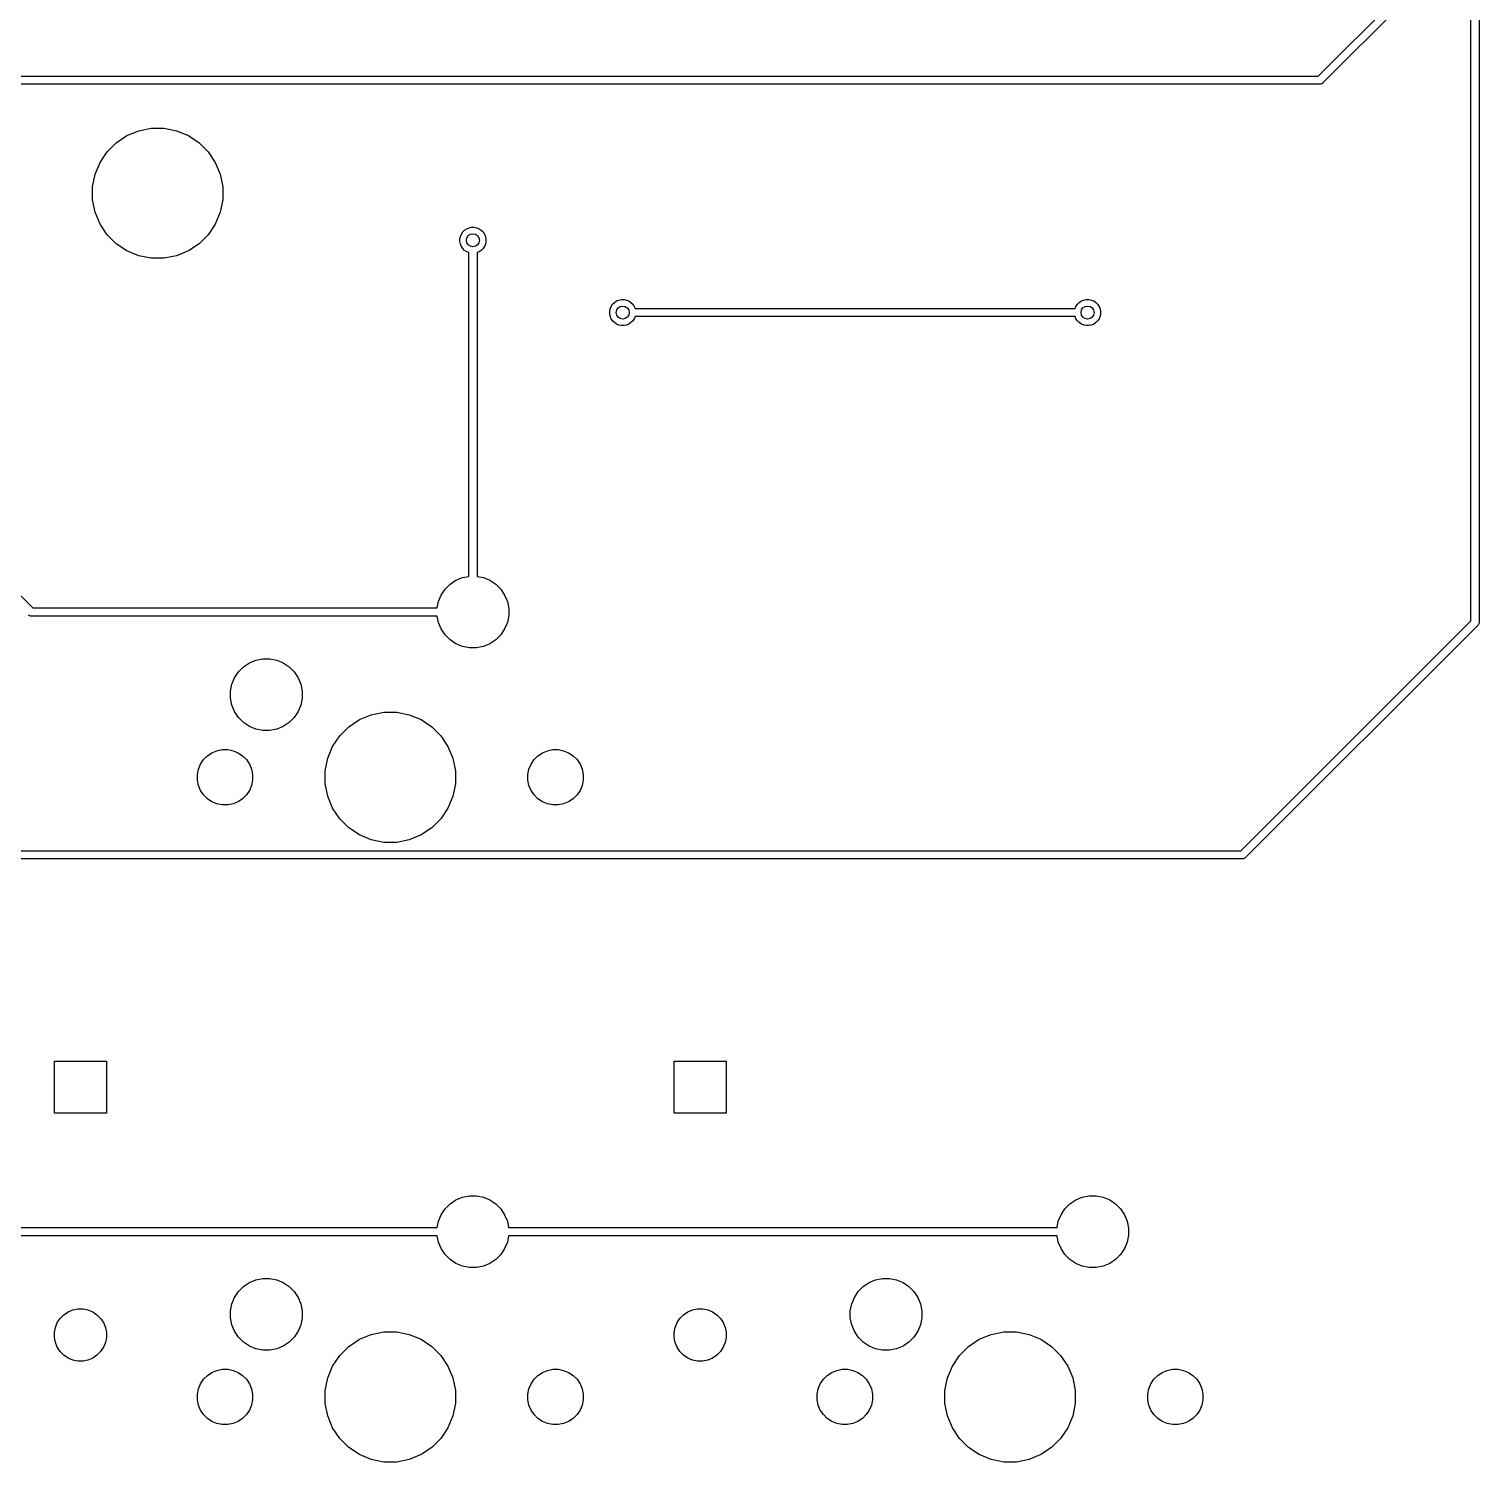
# Model space of a CAD drawing. Extents: x 0.4 to 33.6, y -21.6 to -0.4.
# Drawn here: x 11.469 to 13.224, y -5.516 to -3.782 of the extents above; entities that cross this region are included whole.
import ezdxf

# ---------------------------------------------------------------- set-up
doc = ezdxf.new("R2010")
doc.units = 0
doc.header["$MEASUREMENT"] = 0
doc.layers.add('BLACK', color=7, linetype='CONTINUOUS')

msp = doc.modelspace()

# ---------------------------------------------------------------- linework, layer by layer
at = {"layer": 'BLACK', "linetype": 'CONTINUOUS'}
for p, q in [((13.2138, -4.49796), (13.2138, -3.37704)), ((13.2237, -3.37524), (13.2237, -4.49976)), ((13.0292, -3.83883), (13.1201, -3.74796)), ((13.1283, -3.75365), (13.0349, -3.84706)), ((8.06274, -3.83883), (13.0292, -3.83883)), ((13.031, -3.84867), (8.06454, -3.84867)), ((13.0312, -3.84869), (13.031, -3.84867)), ((13.0315, -3.84867), (13.0312, -3.84869)), ((13.0322, -3.8486), (13.0315, -3.84867)), ((13.0315, -3.84867), (13.0315, -3.84867)), ((13.0331, -3.84832), (13.0322, -3.8486)), ((13.034, -3.84786), (13.0331, -3.84832)), ((13.0347, -3.84725), (13.034, -3.84786)), ((13.0349, -3.84706), (13.0347, -3.84725)), ((11.5746, -3.9195), (11.5875, -3.91088)), ((11.5875, -3.91088), (11.6018, -3.90495)), ((11.6018, -3.90495), (11.617, -3.90192)), ((11.617, -3.90192), (11.6325, -3.90192)), ((11.6325, -3.90192), (11.6477, -3.90495)), ((11.6477, -3.90495), (11.6621, -3.91088)), ((11.6621, -3.91088), (11.6749, -3.9195)), ((11.5636, -3.93047), (11.5746, -3.9195)), ((11.6749, -3.9195), (11.6859, -3.93047)), ((11.549, -3.95769), (11.555, -3.94336)), ((11.555, -3.94336), (11.5636, -3.93047)), ((11.6859, -3.93047), (11.6945, -3.94336)), ((11.6945, -3.94336), (11.7005, -3.95769)), ((11.546, -3.9729), (11.549, -3.95769)), ((11.7005, -3.95769), (11.7035, -3.9729)), ((11.546, -3.98841), (11.546, -3.9729)), ((11.7035, -3.9729), (11.7035, -3.98841)), ((11.549, -4.00363), (11.546, -3.98841)), ((11.7035, -3.98841), (11.7005, -4.00363)), ((11.555, -4.01796), (11.549, -4.00363)), ((11.5636, -4.03085), (11.555, -4.01796)), ((11.6945, -4.01796), (11.6859, -4.03085)), ((11.7005, -4.00363), (11.6945, -4.01796)), ((11.5746, -4.04182), (11.5636, -4.03085)), ((11.6859, -4.03085), (11.6749, -4.04182)), ((11.9905, -4.03595), (11.9911, -4.03291)), ((11.9911, -4.03291), (11.9923, -4.03004)), ((11.9923, -4.03004), (11.994, -4.02746)), ((11.994, -4.02746), (11.9962, -4.02527)), ((11.9962, -4.02527), (11.9988, -4.02354)), ((11.9988, -4.02354), (12.0017, -4.02236)), ((12.0017, -4.02236), (12.0047, -4.02175)), ((12.0047, -4.02175), (12.0078, -4.02175)), ((12.0078, -4.02175), (12.0108, -4.02236)), ((12.0108, -4.02236), (12.0137, -4.02354)), ((12.0137, -4.02354), (12.0163, -4.02527)), ((12.0163, -4.02527), (12.0185, -4.02746)), ((12.0185, -4.02746), (12.0202, -4.03004)), ((12.0202, -4.03004), (12.0214, -4.03291)), ((12.0214, -4.03291), (12.022, -4.03595)), ((11.5875, -4.05044), (11.5746, -4.04182)), ((11.6018, -4.05637), (11.5875, -4.05044)), ((11.6621, -4.05044), (11.6477, -4.05637)), ((11.6749, -4.04182), (11.6621, -4.05044)), ((11.9905, -4.03905), (11.9905, -4.03595)), ((11.9911, -4.04209), (11.9905, -4.03905)), ((11.9923, -4.04496), (11.9911, -4.04209)), ((11.994, -4.04754), (11.9923, -4.04496)), ((11.9962, -4.04973), (11.994, -4.04754)), ((11.9988, -4.05146), (11.9962, -4.04973)), ((12.0013, -4.05251), (11.9988, -4.05146)), ((12.0013, -4.44432), (12.0013, -4.05251)), ((12.0137, -4.05146), (12.0112, -4.05251)), ((12.0112, -4.05251), (12.0112, -4.44432)), ((12.0163, -4.04973), (12.0137, -4.05146)), ((12.0185, -4.04754), (12.0163, -4.04973)), ((12.0202, -4.04496), (12.0185, -4.04754)), ((12.0214, -4.04209), (12.0202, -4.04496)), ((12.022, -4.03905), (12.0214, -4.04209)), ((12.022, -4.03595), (12.022, -4.03905)), ((11.617, -4.0594), (11.6018, -4.05637)), ((11.6325, -4.0594), (11.617, -4.0594)), ((11.6477, -4.05637), (11.6325, -4.0594)), ((12.1718, -4.12345), (12.1724, -4.12041)), ((12.1724, -4.12041), (12.1735, -4.11754)), ((12.1735, -4.11754), (12.1753, -4.11496)), ((12.1753, -4.11496), (12.1775, -4.11277)), ((12.1775, -4.11277), (12.18, -4.11104)), ((12.18, -4.11104), (12.1829, -4.10986)), ((12.1829, -4.10986), (12.1859, -4.10925)), ((12.1859, -4.10925), (12.1891, -4.10925)), ((12.1891, -4.10925), (12.1921, -4.10986)), ((12.1921, -4.10986), (12.195, -4.11104)), ((12.195, -4.11104), (12.1975, -4.11277)), ((12.1975, -4.11277), (12.1997, -4.11496)), ((12.1997, -4.11496), (12.2015, -4.11754)), ((12.2015, -4.11754), (12.2025, -4.12008)), ((12.2025, -4.12008), (12.735, -4.12008)), ((12.735, -4.12008), (12.736, -4.11754)), ((12.736, -4.11754), (12.7378, -4.11496)), ((12.7378, -4.11496), (12.74, -4.11277)), ((12.74, -4.11277), (12.7425, -4.11104)), ((12.7425, -4.11104), (12.7454, -4.10986)), ((12.7454, -4.10986), (12.7484, -4.10925)), ((12.7484, -4.10925), (12.7516, -4.10925)), ((12.7516, -4.10925), (12.7546, -4.10986)), ((12.7546, -4.10986), (12.7575, -4.11104)), ((12.7575, -4.11104), (12.76, -4.11277)), ((12.76, -4.11277), (12.7622, -4.11496)), ((12.7622, -4.11496), (12.764, -4.11754)), ((12.764, -4.11754), (12.7651, -4.12041)), ((12.7651, -4.12041), (12.7657, -4.12345)), ((12.1718, -4.12655), (12.1718, -4.12345)), ((12.1724, -4.12959), (12.1718, -4.12655)), ((12.1735, -4.13246), (12.1724, -4.12959)), ((12.1753, -4.13504), (12.1735, -4.13246)), ((12.1775, -4.13723), (12.1753, -4.13504)), ((12.18, -4.13896), (12.1775, -4.13723)), ((12.1829, -4.14014), (12.18, -4.13896)), ((12.1859, -4.14075), (12.1829, -4.14014)), ((12.1891, -4.14075), (12.1859, -4.14075)), ((12.1921, -4.14014), (12.1891, -4.14075)), ((12.195, -4.13896), (12.1921, -4.14014)), ((12.1975, -4.13723), (12.195, -4.13896)), ((12.1997, -4.13504), (12.1975, -4.13723)), ((12.2015, -4.13246), (12.1997, -4.13504)), ((12.2025, -4.12992), (12.2015, -4.13246)), ((12.735, -4.12992), (12.2025, -4.12992)), ((12.736, -4.13246), (12.735, -4.12992)), ((12.7378, -4.13504), (12.736, -4.13246)), ((12.74, -4.13723), (12.7378, -4.13504)), ((12.7425, -4.13896), (12.74, -4.13723)), ((12.7454, -4.14014), (12.7425, -4.13896)), ((12.7484, -4.14075), (12.7454, -4.14014)), ((12.7516, -4.14075), (12.7484, -4.14075)), ((12.7546, -4.14014), (12.7516, -4.14075)), ((12.7575, -4.13896), (12.7546, -4.14014)), ((12.76, -4.13723), (12.7575, -4.13896)), ((12.7622, -4.13504), (12.76, -4.13723)), ((12.764, -4.13246), (12.7622, -4.13504)), ((12.7651, -4.12959), (12.764, -4.13246)), ((12.7657, -4.12655), (12.7651, -4.12959)), ((12.7657, -4.12345), (12.7657, -4.12655)), ((11.1942, -4.20294), (11.4738, -4.48258)), ((11.9726, -4.45989), (11.9786, -4.45386)), ((11.9786, -4.45386), (11.9857, -4.44912)), ((11.9857, -4.44912), (11.9936, -4.44586)), ((11.9936, -4.44586), (12.0013, -4.44432)), ((12.0112, -4.44432), (12.0189, -4.44586)), ((12.0189, -4.44586), (12.0268, -4.44912)), ((12.0268, -4.44912), (12.0339, -4.45386)), ((12.0339, -4.45386), (12.0399, -4.45989)), ((11.9646, -4.47487), (11.9679, -4.46699)), ((11.9679, -4.46699), (11.9726, -4.45989)), ((12.0399, -4.45989), (12.0446, -4.46699)), ((12.0446, -4.46699), (12.0479, -4.47487)), ((11.4691, -4.49161), (11.4685, -4.49115)), ((11.4699, -4.49207), (11.4691, -4.49161)), ((11.4738, -4.48258), (11.9631, -4.48258)), ((11.9631, -4.48258), (11.9646, -4.47487)), ((12.0479, -4.47487), (12.0496, -4.48323)), ((12.0496, -4.49177), (12.0479, -4.50013)), ((12.0496, -4.48323), (12.0496, -4.49177)), ((11.4708, -4.49235), (11.4699, -4.49207)), ((11.4716, -4.49242), (11.4708, -4.49235)), ((11.4718, -4.49245), (11.4716, -4.49242)), ((11.4716, -4.49242), (11.4716, -4.49242)), ((11.472, -4.49242), (11.4718, -4.49245)), ((11.9631, -4.49242), (11.472, -4.49242)), ((11.9646, -4.50013), (11.9631, -4.49242)), ((11.9679, -4.50801), (11.9646, -4.50013)), ((11.9726, -4.51511), (11.9679, -4.50801)), ((12.0446, -4.50801), (12.0399, -4.51511)), ((12.0479, -4.50013), (12.0446, -4.50801)), ((12.9355, -4.77633), (13.2138, -4.49796)), ((13.2221, -4.50365), (12.9412, -4.78456)), ((13.2222, -4.5035), (13.2221, -4.50365)), ((13.2224, -4.50331), (13.2222, -4.5035)), ((13.2229, -4.50275), (13.2224, -4.50331)), ((13.2224, -4.50331), (13.2224, -4.50331)), ((13.2233, -4.50189), (13.2229, -4.50275)), ((13.2236, -4.50096), (13.2233, -4.50189)), ((13.2233, -4.50189), (13.2233, -4.50189)), ((13.2237, -4.50024), (13.2236, -4.50096)), ((13.2237, -4.49976), (13.2237, -4.5)), ((13.2237, -4.5), (13.2237, -4.50024)), ((13.2237, -4.50024), (13.2237, -4.50024)), ((11.9786, -4.52114), (11.9726, -4.51511)), ((11.9857, -4.52588), (11.9786, -4.52114)), ((11.9936, -4.52914), (11.9857, -4.52588)), ((12.0268, -4.52588), (12.0189, -4.52914)), ((12.0339, -4.52114), (12.0268, -4.52588)), ((12.0399, -4.51511), (12.0339, -4.52114)), ((11.7436, -4.54586), (11.752, -4.54419)), ((11.752, -4.54419), (11.7605, -4.54419)), ((11.7605, -4.54419), (11.7689, -4.54586)), ((12.002, -4.53081), (11.9936, -4.52914)), ((12.0105, -4.53081), (12.002, -4.53081)), ((12.0189, -4.52914), (12.0105, -4.53081)), ((11.7179, -4.56699), (11.7226, -4.55989)), ((11.7226, -4.55989), (11.7286, -4.55386)), ((11.7286, -4.55386), (11.7357, -4.54912)), ((11.7357, -4.54912), (11.7436, -4.54586)), ((11.7689, -4.54586), (11.7768, -4.54912)), ((11.7768, -4.54912), (11.7839, -4.55386)), ((11.7839, -4.55386), (11.7899, -4.55989)), ((11.7899, -4.55989), (11.7946, -4.56699)), ((11.7129, -4.58323), (11.7146, -4.57487)), ((11.7146, -4.57487), (11.7179, -4.56699)), ((11.7946, -4.56699), (11.7979, -4.57487)), ((11.7979, -4.57487), (11.7996, -4.58323)), ((11.7129, -4.59177), (11.7129, -4.58323)), ((11.7146, -4.60013), (11.7129, -4.59177)), ((11.7996, -4.59177), (11.7979, -4.60013)), ((11.7996, -4.58323), (11.7996, -4.59177)), ((11.7179, -4.60801), (11.7146, -4.60013)), ((11.7226, -4.61511), (11.7179, -4.60801)), ((11.7946, -4.60801), (11.7899, -4.61511)), ((11.7979, -4.60013), (11.7946, -4.60801)), ((11.869, -4.61772), (11.8833, -4.61179)), ((11.8833, -4.61179), (11.8985, -4.60876)), ((11.8985, -4.60876), (11.914, -4.60876)), ((11.914, -4.60876), (11.9292, -4.61179)), ((11.9292, -4.61179), (11.9435, -4.61772)), ((11.7286, -4.62114), (11.7226, -4.61511)), ((11.7357, -4.62588), (11.7286, -4.62114)), ((11.7436, -4.62914), (11.7357, -4.62588)), ((11.752, -4.63081), (11.7436, -4.62914)), ((11.7605, -4.63081), (11.752, -4.63081)), ((11.7689, -4.62914), (11.7605, -4.63081)), ((11.7768, -4.62588), (11.7689, -4.62914)), ((11.7839, -4.62114), (11.7768, -4.62588)), ((11.7899, -4.61511), (11.7839, -4.62114)), ((11.8451, -4.63731), (11.8561, -4.62634)), ((11.8561, -4.62634), (11.869, -4.61772)), ((11.9435, -4.61772), (11.9564, -4.62634)), ((11.9564, -4.62634), (11.9674, -4.63731)), ((11.8365, -4.6502), (11.8451, -4.63731)), ((11.9674, -4.63731), (11.976, -4.6502)), ((11.6766, -4.67165), (11.6803, -4.66617)), ((11.6803, -4.66617), (11.6849, -4.66151)), ((11.6849, -4.66151), (11.6904, -4.65784)), ((11.6904, -4.65784), (11.6965, -4.65532)), ((11.6965, -4.65532), (11.703, -4.65404)), ((11.703, -4.65404), (11.7095, -4.65404)), ((11.7095, -4.65404), (11.716, -4.65532)), ((11.716, -4.65532), (11.7221, -4.65784)), ((11.7221, -4.65784), (11.7276, -4.66151)), ((11.7276, -4.66151), (11.7322, -4.66617)), ((11.7322, -4.66617), (11.7359, -4.67165)), ((11.8275, -4.67974), (11.8305, -4.66453)), ((11.8305, -4.66453), (11.8365, -4.6502)), ((11.976, -4.6502), (11.982, -4.66453)), ((11.982, -4.66453), (11.985, -4.67974)), ((12.0766, -4.67165), (12.0803, -4.66617)), ((12.0803, -4.66617), (12.0849, -4.66151)), ((12.0849, -4.66151), (12.0904, -4.65784)), ((12.0904, -4.65784), (12.0965, -4.65532)), ((12.0965, -4.65532), (12.103, -4.65404)), ((12.103, -4.65404), (12.1095, -4.65404)), ((12.1095, -4.65404), (12.116, -4.65532)), ((12.116, -4.65532), (12.1221, -4.65784)), ((12.1221, -4.65784), (12.1276, -4.66151)), ((12.1276, -4.66151), (12.1322, -4.66617)), ((12.1322, -4.66617), (12.1359, -4.67165)), ((11.6728, -4.6842), (11.6741, -4.67774)), ((11.6728, -4.6908), (11.6728, -4.6842)), ((11.6741, -4.67774), (11.6766, -4.67165)), ((11.7359, -4.67165), (11.7384, -4.67774)), ((11.7384, -4.67774), (11.7397, -4.6842)), ((11.7397, -4.6842), (11.7397, -4.6908)), ((11.8275, -4.69526), (11.8275, -4.67974)), ((11.985, -4.67974), (11.985, -4.69526)), ((12.0728, -4.6842), (12.0741, -4.67774)), ((12.0728, -4.6908), (12.0728, -4.6842)), ((12.0741, -4.67774), (12.0766, -4.67165)), ((12.1359, -4.67165), (12.1384, -4.67774)), ((12.1384, -4.67774), (12.1397, -4.6842)), ((12.1397, -4.6842), (12.1397, -4.6908)), ((11.6741, -4.69726), (11.6728, -4.6908)), ((11.6766, -4.70335), (11.6741, -4.69726)), ((11.7384, -4.69726), (11.7359, -4.70335)), ((11.7397, -4.6908), (11.7384, -4.69726)), ((11.8305, -4.71047), (11.8275, -4.69526)), ((11.985, -4.69526), (11.982, -4.71047)), ((12.0741, -4.69726), (12.0728, -4.6908)), ((12.0766, -4.70335), (12.0741, -4.69726)), ((12.1384, -4.69726), (12.1359, -4.70335)), ((12.1397, -4.6908), (12.1384, -4.69726)), ((11.6803, -4.70883), (11.6766, -4.70335)), ((11.6849, -4.71349), (11.6803, -4.70883)), ((11.6904, -4.71716), (11.6849, -4.71349)), ((11.6965, -4.71968), (11.6904, -4.71716)), ((11.703, -4.72096), (11.6965, -4.71968)), ((11.716, -4.71968), (11.7095, -4.72096)), ((11.7221, -4.71716), (11.716, -4.71968)), ((11.7276, -4.71349), (11.7221, -4.71716)), ((11.7322, -4.70883), (11.7276, -4.71349)), ((11.7359, -4.70335), (11.7322, -4.70883)), ((11.8365, -4.7248), (11.8305, -4.71047)), ((11.982, -4.71047), (11.976, -4.7248)), ((12.0803, -4.70883), (12.0766, -4.70335)), ((12.0849, -4.71349), (12.0803, -4.70883)), ((12.0904, -4.71716), (12.0849, -4.71349)), ((12.0965, -4.71968), (12.0904, -4.71716)), ((12.103, -4.72096), (12.0965, -4.71968)), ((12.116, -4.71968), (12.1095, -4.72096)), ((12.1221, -4.71716), (12.116, -4.71968)), ((12.1276, -4.71349), (12.1221, -4.71716)), ((12.1322, -4.70883), (12.1276, -4.71349)), ((12.1359, -4.70335), (12.1322, -4.70883)), ((11.7095, -4.72096), (11.703, -4.72096)), ((11.8451, -4.73769), (11.8365, -4.7248)), ((11.976, -4.7248), (11.9674, -4.73769)), ((12.1095, -4.72096), (12.103, -4.72096)), ((11.8561, -4.74866), (11.8451, -4.73769)), ((11.869, -4.75728), (11.8561, -4.74866)), ((11.9564, -4.74866), (11.9435, -4.75728)), ((11.9674, -4.73769), (11.9564, -4.74866)), ((11.8833, -4.76321), (11.869, -4.75728)), ((11.8985, -4.76624), (11.8833, -4.76321)), ((11.914, -4.76624), (11.8985, -4.76624)), ((11.9292, -4.76321), (11.914, -4.76624)), ((11.9435, -4.75728), (11.9292, -4.76321)), ((9.76501, -4.77633), (12.9355, -4.77633)), ((12.9373, -4.78617), (9.76501, -4.78617)), ((12.9375, -4.7862), (12.9373, -4.78617)), ((12.9377, -4.78617), (12.9375, -4.7862)), ((12.9385, -4.7861), (12.9377, -4.78617)), ((12.9377, -4.78617), (12.9377, -4.78617)), ((12.9394, -4.78582), (12.9385, -4.7861)), ((12.9402, -4.78536), (12.9394, -4.78582)), ((12.941, -4.78475), (12.9402, -4.78536)), ((12.9412, -4.78456), (12.941, -4.78475)), ((11.4998, -5.094), (11.4998, -5.031)), ((11.4998, -5.031), (11.5627, -5.031)), ((11.5627, -5.031), (11.5627, -5.094)), ((12.2498, -5.094), (12.2498, -5.031)), ((12.2498, -5.031), (12.3127, -5.031)), ((12.3127, -5.031), (12.3127, -5.094)), ((11.5627, -5.094), (11.4998, -5.094)), ((12.3127, -5.094), (12.2498, -5.094)), ((11.9679, -5.21699), (11.9726, -5.20989)), ((11.9726, -5.20989), (11.9786, -5.20386)), ((11.9786, -5.20386), (11.9857, -5.19912)), ((11.9857, -5.19912), (11.9936, -5.19586)), ((11.9936, -5.19586), (12.002, -5.19419)), ((12.002, -5.19419), (12.0105, -5.19419)), ((12.0105, -5.19419), (12.0189, -5.19586)), ((12.0189, -5.19586), (12.0268, -5.19912)), ((12.0268, -5.19912), (12.0339, -5.20386)), ((12.0339, -5.20386), (12.0399, -5.20989)), ((12.0399, -5.20989), (12.0446, -5.21699)), ((12.7179, -5.21699), (12.7226, -5.20989)), ((12.7226, -5.20989), (12.7286, -5.20386)), ((12.7286, -5.20386), (12.7357, -5.19912)), ((12.7357, -5.19912), (12.7436, -5.19586)), ((12.7436, -5.19586), (12.752, -5.19419)), ((12.752, -5.19419), (12.7605, -5.19419)), ((12.7605, -5.19419), (12.7689, -5.19586)), ((12.7689, -5.19586), (12.7768, -5.19912)), ((12.7768, -5.19912), (12.7839, -5.20386)), ((12.7839, -5.20386), (12.7899, -5.20989)), ((12.7899, -5.20989), (12.7946, -5.21699)), ((11.9631, -5.23258), (11.9646, -5.22487)), ((11.9646, -5.22487), (11.9679, -5.21699)), ((12.0446, -5.21699), (12.0479, -5.22487)), ((12.0479, -5.22487), (12.0494, -5.23258)), ((12.7131, -5.23258), (12.7146, -5.22487)), ((12.7146, -5.22487), (12.7179, -5.21699)), ((12.7946, -5.21699), (12.7979, -5.22487)), ((12.7979, -5.22487), (12.7996, -5.23323)), ((11.2994, -5.23258), (11.9631, -5.23258)), ((11.9631, -5.24242), (11.2994, -5.24242)), ((11.9646, -5.25013), (11.9631, -5.24242)), ((12.0494, -5.24242), (12.0479, -5.25013)), ((12.0494, -5.23258), (12.7131, -5.23258)), ((12.7131, -5.24242), (12.0494, -5.24242)), ((12.7146, -5.25013), (12.7131, -5.24242)), ((12.7996, -5.24177), (12.7979, -5.25013)), ((12.7996, -5.23323), (12.7996, -5.24177)), ((11.9679, -5.25801), (11.9646, -5.25013)), ((11.9726, -5.26511), (11.9679, -5.25801)), ((12.0446, -5.25801), (12.0399, -5.26511)), ((12.0479, -5.25013), (12.0446, -5.25801)), ((12.7179, -5.25801), (12.7146, -5.25013)), ((12.7226, -5.26511), (12.7179, -5.25801)), ((12.7946, -5.25801), (12.7899, -5.26511)), ((12.7979, -5.25013), (12.7946, -5.25801)), ((11.9786, -5.27114), (11.9726, -5.26511)), ((11.9857, -5.27588), (11.9786, -5.27114)), ((11.9936, -5.27914), (11.9857, -5.27588)), ((12.002, -5.28081), (11.9936, -5.27914)), ((12.0105, -5.28081), (12.002, -5.28081)), ((12.0189, -5.27914), (12.0105, -5.28081)), ((12.0268, -5.27588), (12.0189, -5.27914)), ((12.0339, -5.27114), (12.0268, -5.27588)), ((12.0399, -5.26511), (12.0339, -5.27114)), ((12.7286, -5.27114), (12.7226, -5.26511)), ((12.7357, -5.27588), (12.7286, -5.27114)), ((12.7436, -5.27914), (12.7357, -5.27588)), ((12.752, -5.28081), (12.7436, -5.27914)), ((12.7605, -5.28081), (12.752, -5.28081)), ((12.7689, -5.27914), (12.7605, -5.28081)), ((12.7768, -5.27588), (12.7689, -5.27914)), ((12.7839, -5.27114), (12.7768, -5.27588)), ((12.7899, -5.26511), (12.7839, -5.27114)), ((11.7357, -5.29912), (11.7436, -5.29586)), ((11.7436, -5.29586), (11.752, -5.29419)), ((11.752, -5.29419), (11.7605, -5.29419)), ((11.7605, -5.29419), (11.7689, -5.29586)), ((11.7689, -5.29586), (11.7768, -5.29912)), ((12.4857, -5.29912), (12.4936, -5.29586)), ((12.4936, -5.29586), (12.502, -5.29419)), ((12.502, -5.29419), (12.5105, -5.29419)), ((12.5105, -5.29419), (12.5189, -5.29586)), ((12.5189, -5.29586), (12.5268, -5.29912)), ((11.7179, -5.31699), (11.7226, -5.30989)), ((11.7226, -5.30989), (11.7286, -5.30386)), ((11.7286, -5.30386), (11.7357, -5.29912)), ((11.7768, -5.29912), (11.7839, -5.30386)), ((11.7839, -5.30386), (11.7899, -5.30989)), ((11.7899, -5.30989), (11.7946, -5.31699)), ((12.4679, -5.31699), (12.4726, -5.30989)), ((12.4726, -5.30989), (12.4786, -5.30386)), ((12.4786, -5.30386), (12.4857, -5.29912)), ((12.5268, -5.29912), (12.5339, -5.30386)), ((12.5339, -5.30386), (12.5399, -5.30989)), ((12.5399, -5.30989), (12.5446, -5.31699)), ((11.5163, -5.33459), (11.5221, -5.33221)), ((11.5221, -5.33221), (11.5281, -5.331)), ((11.5281, -5.331), (11.5344, -5.331)), ((11.5344, -5.331), (11.5404, -5.33221)), ((11.5404, -5.33221), (11.5462, -5.33459)), ((11.7129, -5.33323), (11.7146, -5.32487)), ((11.7129, -5.34177), (11.7129, -5.33323)), ((11.7146, -5.32487), (11.7179, -5.31699)), ((11.7946, -5.31699), (11.7979, -5.32487)), ((11.7979, -5.32487), (11.7996, -5.33323)), ((11.7996, -5.33323), (11.7996, -5.34177)), ((12.2663, -5.33459), (12.2721, -5.33221)), ((12.2721, -5.33221), (12.2781, -5.331)), ((12.2781, -5.331), (12.2844, -5.331)), ((12.2844, -5.331), (12.2904, -5.33221)), ((12.2904, -5.33221), (12.2962, -5.33459)), ((12.4629, -5.33323), (12.4646, -5.32487)), ((12.4629, -5.34177), (12.4629, -5.33323)), ((12.4646, -5.32487), (12.4679, -5.31699)), ((12.5446, -5.31699), (12.5479, -5.32487)), ((12.5479, -5.32487), (12.5496, -5.33323)), ((12.5496, -5.33323), (12.5496, -5.34177)), ((11.501, -5.35331), (11.5033, -5.34758)), ((11.5033, -5.34758), (11.5068, -5.34242)), ((11.5068, -5.34242), (11.5112, -5.33804)), ((11.5112, -5.33804), (11.5163, -5.33459)), ((11.5462, -5.33459), (11.5513, -5.33804)), ((11.5513, -5.33804), (11.5557, -5.34242)), ((11.5557, -5.34242), (11.5592, -5.34758)), ((11.5592, -5.34758), (11.5615, -5.35331)), ((11.7146, -5.35013), (11.7129, -5.34177)), ((11.7179, -5.35801), (11.7146, -5.35013)), ((11.7979, -5.35013), (11.7946, -5.35801)), ((11.7996, -5.34177), (11.7979, -5.35013)), ((12.251, -5.35331), (12.2533, -5.34758)), ((12.2533, -5.34758), (12.2568, -5.34242)), ((12.2568, -5.34242), (12.2612, -5.33804)), ((12.2612, -5.33804), (12.2663, -5.33459)), ((12.2962, -5.33459), (12.3013, -5.33804)), ((12.3013, -5.33804), (12.3057, -5.34242)), ((12.3057, -5.34242), (12.3092, -5.34758)), ((12.3092, -5.34758), (12.3115, -5.35331)), ((12.4646, -5.35013), (12.4629, -5.34177)), ((12.4679, -5.35801), (12.4646, -5.35013)), ((12.5479, -5.35013), (12.5446, -5.35801)), ((12.5496, -5.34177), (12.5479, -5.35013)), ((11.4998, -5.3594), (11.501, -5.35331)), ((11.4998, -5.3656), (11.4998, -5.3594)), ((11.501, -5.37169), (11.4998, -5.3656)), ((11.5615, -5.35331), (11.5627, -5.3594)), ((11.5627, -5.3656), (11.5615, -5.37169)), ((11.5627, -5.3594), (11.5627, -5.3656)), ((11.7226, -5.36511), (11.7179, -5.35801)), ((11.7286, -5.37114), (11.7226, -5.36511)), ((11.7899, -5.36511), (11.7839, -5.37114)), ((11.7946, -5.35801), (11.7899, -5.36511)), ((11.8561, -5.37634), (11.869, -5.36772)), ((11.869, -5.36772), (11.8833, -5.36179)), ((11.8833, -5.36179), (11.8985, -5.35876)), ((11.8985, -5.35876), (11.914, -5.35876)), ((11.914, -5.35876), (11.9292, -5.36179)), ((11.9292, -5.36179), (11.9435, -5.36772)), ((11.9435, -5.36772), (11.9564, -5.37634)), ((12.2498, -5.3594), (12.251, -5.35331)), ((12.2498, -5.3656), (12.2498, -5.3594)), ((12.251, -5.37169), (12.2498, -5.3656)), ((12.3115, -5.35331), (12.3127, -5.3594)), ((12.3127, -5.3656), (12.3115, -5.37169)), ((12.3127, -5.3594), (12.3127, -5.3656)), ((12.4726, -5.36511), (12.4679, -5.35801)), ((12.4786, -5.37114), (12.4726, -5.36511)), ((12.5399, -5.36511), (12.5339, -5.37114)), ((12.5446, -5.35801), (12.5399, -5.36511)), ((12.6061, -5.37634), (12.619, -5.36772)), ((12.619, -5.36772), (12.6333, -5.36179)), ((12.6333, -5.36179), (12.6485, -5.35876)), ((12.6485, -5.35876), (12.664, -5.35876)), ((12.664, -5.35876), (12.6792, -5.36179)), ((12.6792, -5.36179), (12.6935, -5.36772)), ((12.6935, -5.36772), (12.7064, -5.37634)), ((11.5033, -5.37742), (11.501, -5.37169)), ((11.5068, -5.38258), (11.5033, -5.37742)), ((11.5112, -5.38696), (11.5068, -5.38258)), ((11.5557, -5.38258), (11.5513, -5.38696)), ((11.5592, -5.37742), (11.5557, -5.38258)), ((11.5615, -5.37169), (11.5592, -5.37742)), ((11.7357, -5.37588), (11.7286, -5.37114)), ((11.7436, -5.37914), (11.7357, -5.37588)), ((11.752, -5.38081), (11.7436, -5.37914)), ((11.7605, -5.38081), (11.752, -5.38081)), ((11.7689, -5.37914), (11.7605, -5.38081)), ((11.7768, -5.37588), (11.7689, -5.37914)), ((11.7839, -5.37114), (11.7768, -5.37588)), ((11.8451, -5.38731), (11.8561, -5.37634)), ((11.9564, -5.37634), (11.9674, -5.38731)), ((12.2533, -5.37742), (12.251, -5.37169)), ((12.2568, -5.38258), (12.2533, -5.37742)), ((12.2612, -5.38696), (12.2568, -5.38258)), ((12.3057, -5.38258), (12.3013, -5.38696)), ((12.3092, -5.37742), (12.3057, -5.38258)), ((12.3115, -5.37169), (12.3092, -5.37742)), ((12.4857, -5.37588), (12.4786, -5.37114)), ((12.4936, -5.37914), (12.4857, -5.37588)), ((12.502, -5.38081), (12.4936, -5.37914)), ((12.5105, -5.38081), (12.502, -5.38081)), ((12.5189, -5.37914), (12.5105, -5.38081)), ((12.5268, -5.37588), (12.5189, -5.37914)), ((12.5339, -5.37114), (12.5268, -5.37588)), ((12.5951, -5.38731), (12.6061, -5.37634)), ((12.7064, -5.37634), (12.7174, -5.38731)), ((11.5163, -5.39041), (11.5112, -5.38696)), ((11.5221, -5.39279), (11.5163, -5.39041)), ((11.5281, -5.394), (11.5221, -5.39279)), ((11.5344, -5.394), (11.5281, -5.394)), ((11.5404, -5.39279), (11.5344, -5.394)), ((11.5462, -5.39041), (11.5404, -5.39279)), ((11.5513, -5.38696), (11.5462, -5.39041)), ((11.6965, -5.40532), (11.703, -5.40404)), ((11.703, -5.40404), (11.7095, -5.40404)), ((11.7095, -5.40404), (11.716, -5.40532)), ((11.8305, -5.41453), (11.8365, -5.4002)), ((11.8365, -5.4002), (11.8451, -5.38731)), ((11.9674, -5.38731), (11.976, -5.4002)), ((11.976, -5.4002), (11.982, -5.41453)), ((12.0965, -5.40532), (12.103, -5.40404)), ((12.103, -5.40404), (12.1095, -5.40404)), ((12.1095, -5.40404), (12.116, -5.40532)), ((12.2663, -5.39041), (12.2612, -5.38696)), ((12.2721, -5.39279), (12.2663, -5.39041)), ((12.2781, -5.394), (12.2721, -5.39279)), ((12.2844, -5.394), (12.2781, -5.394)), ((12.2904, -5.39279), (12.2844, -5.394)), ((12.2962, -5.39041), (12.2904, -5.39279)), ((12.3013, -5.38696), (12.2962, -5.39041)), ((12.4465, -5.40532), (12.453, -5.40404)), ((12.453, -5.40404), (12.4595, -5.40404)), ((12.4595, -5.40404), (12.466, -5.40532)), ((12.5805, -5.41453), (12.5865, -5.4002)), ((12.5865, -5.4002), (12.5951, -5.38731)), ((12.7174, -5.38731), (12.726, -5.4002)), ((12.726, -5.4002), (12.732, -5.41453)), ((12.8465, -5.40532), (12.853, -5.40404)), ((12.853, -5.40404), (12.8595, -5.40404)), ((12.8595, -5.40404), (12.866, -5.40532)), ((11.6741, -5.42774), (11.6766, -5.42165)), ((11.6766, -5.42165), (11.6803, -5.41617)), ((11.6803, -5.41617), (11.6849, -5.41151)), ((11.6849, -5.41151), (11.6904, -5.40784)), ((11.6904, -5.40784), (11.6965, -5.40532)), ((11.716, -5.40532), (11.7221, -5.40784)), ((11.7221, -5.40784), (11.7276, -5.41151)), ((11.7276, -5.41151), (11.7322, -5.41617)), ((11.7322, -5.41617), (11.7359, -5.42165)), ((11.7359, -5.42165), (11.7384, -5.42774)), ((11.8275, -5.42974), (11.8305, -5.41453)), ((11.982, -5.41453), (11.985, -5.42974)), ((12.0741, -5.42774), (12.0766, -5.42165)), ((12.0766, -5.42165), (12.0803, -5.41617)), ((12.0803, -5.41617), (12.0849, -5.41151)), ((12.0849, -5.41151), (12.0904, -5.40784)), ((12.0904, -5.40784), (12.0965, -5.40532)), ((12.116, -5.40532), (12.1221, -5.40784)), ((12.1221, -5.40784), (12.1276, -5.41151)), ((12.1276, -5.41151), (12.1322, -5.41617)), ((12.1322, -5.41617), (12.1359, -5.42165)), ((12.1359, -5.42165), (12.1384, -5.42774)), ((12.4241, -5.42774), (12.4266, -5.42165)), ((12.4266, -5.42165), (12.4303, -5.41617)), ((12.4303, -5.41617), (12.4349, -5.41151)), ((12.4349, -5.41151), (12.4404, -5.40784)), ((12.4404, -5.40784), (12.4465, -5.40532)), ((12.466, -5.40532), (12.4721, -5.40784)), ((12.4721, -5.40784), (12.4776, -5.41151)), ((12.4776, -5.41151), (12.4822, -5.41617)), ((12.4822, -5.41617), (12.4859, -5.42165)), ((12.4859, -5.42165), (12.4884, -5.42774)), ((12.5775, -5.42974), (12.5805, -5.41453)), ((12.732, -5.41453), (12.735, -5.42974)), ((12.8241, -5.42774), (12.8266, -5.42165)), ((12.8266, -5.42165), (12.8303, -5.41617)), ((12.8303, -5.41617), (12.8349, -5.41151)), ((12.8349, -5.41151), (12.8404, -5.40784)), ((12.8404, -5.40784), (12.8465, -5.40532)), ((12.866, -5.40532), (12.8721, -5.40784)), ((12.8721, -5.40784), (12.8776, -5.41151)), ((12.8776, -5.41151), (12.8822, -5.41617)), ((12.8822, -5.41617), (12.8859, -5.42165)), ((12.8859, -5.42165), (12.8884, -5.42774)), ((11.6728, -5.4342), (11.6741, -5.42774)), ((11.6728, -5.4408), (11.6728, -5.4342)), ((11.7384, -5.42774), (11.7397, -5.4342)), ((11.7397, -5.4342), (11.7397, -5.4408)), ((11.8275, -5.44526), (11.8275, -5.42974)), ((11.985, -5.42974), (11.985, -5.44526)), ((12.0728, -5.4342), (12.0741, -5.42774)), ((12.0728, -5.4408), (12.0728, -5.4342)), ((12.1384, -5.42774), (12.1397, -5.4342)), ((12.1397, -5.4342), (12.1397, -5.4408)), ((12.4228, -5.4342), (12.4241, -5.42774)), ((12.4228, -5.4408), (12.4228, -5.4342)), ((12.4884, -5.42774), (12.4897, -5.4342)), ((12.4897, -5.4342), (12.4897, -5.4408)), ((12.5775, -5.44526), (12.5775, -5.42974)), ((12.735, -5.42974), (12.735, -5.44526)), ((12.8228, -5.4342), (12.8241, -5.42774)), ((12.8228, -5.4408), (12.8228, -5.4342)), ((12.8884, -5.42774), (12.8897, -5.4342)), ((12.8897, -5.4342), (12.8897, -5.4408)), ((11.6741, -5.44726), (11.6728, -5.4408)), ((11.6766, -5.45335), (11.6741, -5.44726)), ((11.6803, -5.45883), (11.6766, -5.45335)), ((11.7359, -5.45335), (11.7322, -5.45883)), ((11.7384, -5.44726), (11.7359, -5.45335)), ((11.7397, -5.4408), (11.7384, -5.44726)), ((11.8305, -5.46047), (11.8275, -5.44526)), ((11.985, -5.44526), (11.982, -5.46047)), ((12.0741, -5.44726), (12.0728, -5.4408)), ((12.0766, -5.45335), (12.0741, -5.44726)), ((12.0803, -5.45883), (12.0766, -5.45335)), ((12.1359, -5.45335), (12.1322, -5.45883)), ((12.1384, -5.44726), (12.1359, -5.45335)), ((12.1397, -5.4408), (12.1384, -5.44726)), ((12.4241, -5.44726), (12.4228, -5.4408)), ((12.4266, -5.45335), (12.4241, -5.44726)), ((12.4303, -5.45883), (12.4266, -5.45335)), ((12.4859, -5.45335), (12.4822, -5.45883)), ((12.4884, -5.44726), (12.4859, -5.45335)), ((12.4897, -5.4408), (12.4884, -5.44726)), ((12.5805, -5.46047), (12.5775, -5.44526)), ((12.735, -5.44526), (12.732, -5.46047)), ((12.8241, -5.44726), (12.8228, -5.4408)), ((12.8266, -5.45335), (12.8241, -5.44726)), ((12.8303, -5.45883), (12.8266, -5.45335)), ((12.8859, -5.45335), (12.8822, -5.45883)), ((12.8884, -5.44726), (12.8859, -5.45335)), ((12.8897, -5.4408), (12.8884, -5.44726)), ((11.6849, -5.46349), (11.6803, -5.45883)), ((11.6904, -5.46716), (11.6849, -5.46349)), ((11.6965, -5.46968), (11.6904, -5.46716)), ((11.703, -5.47096), (11.6965, -5.46968)), ((11.7095, -5.47096), (11.703, -5.47096)), ((11.716, -5.46968), (11.7095, -5.47096)), ((11.7221, -5.46716), (11.716, -5.46968)), ((11.7276, -5.46349), (11.7221, -5.46716)), ((11.7322, -5.45883), (11.7276, -5.46349)), ((11.8365, -5.4748), (11.8305, -5.46047)), ((11.982, -5.46047), (11.976, -5.4748)), ((12.0849, -5.46349), (12.0803, -5.45883)), ((12.0904, -5.46716), (12.0849, -5.46349)), ((12.0965, -5.46968), (12.0904, -5.46716)), ((12.103, -5.47096), (12.0965, -5.46968)), ((12.1095, -5.47096), (12.103, -5.47096)), ((12.116, -5.46968), (12.1095, -5.47096)), ((12.1221, -5.46716), (12.116, -5.46968)), ((12.1276, -5.46349), (12.1221, -5.46716)), ((12.1322, -5.45883), (12.1276, -5.46349)), ((12.4349, -5.46349), (12.4303, -5.45883)), ((12.4404, -5.46716), (12.4349, -5.46349)), ((12.4465, -5.46968), (12.4404, -5.46716)), ((12.453, -5.47096), (12.4465, -5.46968)), ((12.4595, -5.47096), (12.453, -5.47096)), ((12.466, -5.46968), (12.4595, -5.47096)), ((12.4721, -5.46716), (12.466, -5.46968)), ((12.4776, -5.46349), (12.4721, -5.46716)), ((12.4822, -5.45883), (12.4776, -5.46349)), ((12.5865, -5.4748), (12.5805, -5.46047)), ((12.732, -5.46047), (12.726, -5.4748)), ((12.8349, -5.46349), (12.8303, -5.45883)), ((12.8404, -5.46716), (12.8349, -5.46349)), ((12.8465, -5.46968), (12.8404, -5.46716)), ((12.853, -5.47096), (12.8465, -5.46968)), ((12.8595, -5.47096), (12.853, -5.47096)), ((12.866, -5.46968), (12.8595, -5.47096)), ((12.8721, -5.46716), (12.866, -5.46968)), ((12.8776, -5.46349), (12.8721, -5.46716)), ((12.8822, -5.45883), (12.8776, -5.46349)), ((11.8451, -5.48769), (11.8365, -5.4748)), ((11.8561, -5.49866), (11.8451, -5.48769)), ((11.9674, -5.48769), (11.9564, -5.49866)), ((11.976, -5.4748), (11.9674, -5.48769)), ((12.5951, -5.48769), (12.5865, -5.4748)), ((12.6061, -5.49866), (12.5951, -5.48769)), ((12.7174, -5.48769), (12.7064, -5.49866)), ((12.726, -5.4748), (12.7174, -5.48769)), ((11.869, -5.50728), (11.8561, -5.49866)), ((11.8833, -5.51321), (11.869, -5.50728)), ((11.9435, -5.50728), (11.9292, -5.51321)), ((11.9564, -5.49866), (11.9435, -5.50728)), ((12.619, -5.50728), (12.6061, -5.49866)), ((12.6333, -5.51321), (12.619, -5.50728)), ((12.6935, -5.50728), (12.6792, -5.51321)), ((12.7064, -5.49866), (12.6935, -5.50728)), ((11.8985, -5.51624), (11.8833, -5.51321)), ((11.914, -5.51624), (11.8985, -5.51624)), ((11.9292, -5.51321), (11.914, -5.51624)), ((12.6485, -5.51624), (12.6333, -5.51321)), ((12.664, -5.51624), (12.6485, -5.51624)), ((12.6792, -5.51321), (12.664, -5.51624))]:
    msp.add_line(p, q, dxfattribs=at)
at = {"layer": 'BLACK'}
for centre in [(12.0062, -4.0375), (12.1875, -4.125), (12.75, -4.125)]:
    msp.add_circle(centre, 0.007874, dxfattribs=at)

doc.saveas('drawing.dxf')
